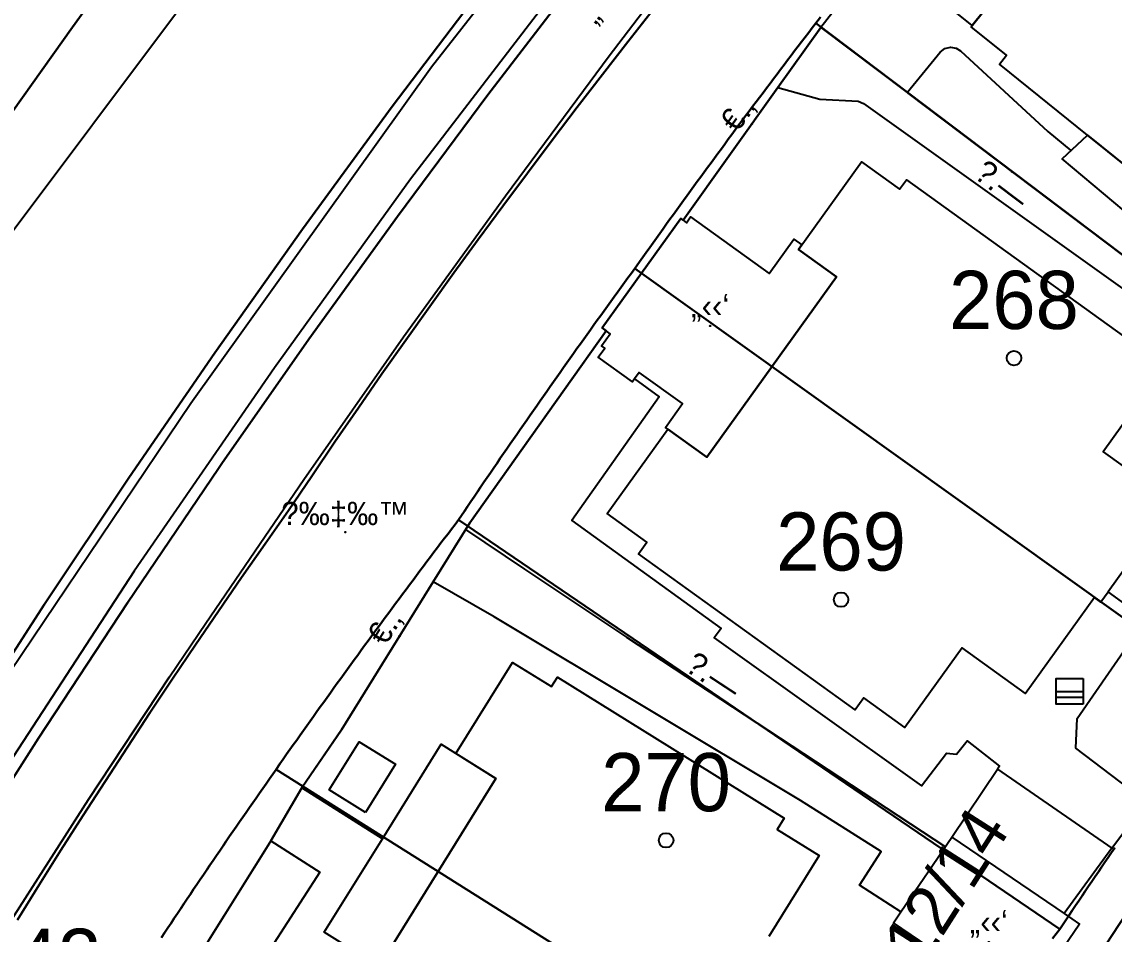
# Model space of a CAD drawing. Header units: metres. Extents: x 218299 to 220222, y 572714 to 574340.
# Drawn here: x 218784.43 to 218821.99, y 573599.28 to 573630.65 of the extents above; entities that cross this region are included whole.
import ezdxf
from ezdxf.enums import TextEntityAlignment as Align

# ---------------------------------------------------------------- set-up
doc = ezdxf.new("R2010")
doc.units = ezdxf.units.M
doc.header["$MEASUREMENT"] = 0
for name, color, linetype in [('1601', 44, 'LANDBORDER'), ('1602', 44, 'Continuous'), ('1603', 44, 'Continuous'), ('6151', 102, 'CABLEUNDEXIST03'), ('6261', 7, 'Continuous'), ('A_POINTS', 2, 'Continuous'), ('M2200', 253, 'Continuous'), ('M2207', 253, 'Continuous'), ('M2401', 7, 'Continuous'), ('M2404', 7, 'Continuous'), ('M2407', 253, 'Continuous'), ('M2408', 253, 'Continuous'), ('M2420', 253, 'Continuous'), ('M2601', 253, 'Continuous'), ('M2602', 253, 'Continuous'), ('M2604', 253, 'Continuous'), ('M2605', 253, 'Continuous'), ('M2802', 253, 'Continuous'), ('M2809', 253, 'Continuous'), ('M5203', 253, 'Continuous')]:
    doc.layers.add(name, color=color, linetype=linetype)
doc.styles.add('HEBTXT', font='HEBTXT')
doc.styles.add('MAVAT_HEBTXT', font='HEBTXT')
doc.linetypes.add('CABLEUNDEXIST03', pattern='A,3.5,[222,elecad.shx,S=0.01,R=0,X=0,Y=0],1.5', length=5)
doc.linetypes.add('LANDBORDER', pattern='A,6.25,[208,elecad.shx,S=0.02,R=0,X=-0.6,Y=0],12.5,[208,elecad.shx,S=0.02,R=180,X=0.6,Y=0],6.25', length=25)

# ---------------------------------------------------------------- blocks, each defined once
blk = doc.blocks.new('6261')
blk.add_lwpolyline([(-2, -1.2), (2, -1.2), (2, 1.2), (-2, 1.2)], close=True)
at = {"color": 0}
blk.add_solid([(2, 1.2), (-2, -1.2), (2, -1.2)], dxfattribs=at)
at = {"color": 0, "style": 'HEBTXT'}
blk.add_attdef('PIL_NAME', (2.689, 2.418), '', height=1.7, dxfattribs=at)
at = {"style": 'HEBTXT'}
blk.add_attdef('CAMUT_MONIM', (2.489, 0.218), '', height=1.7, dxfattribs=at)
at = {"color": 0, "style": 'HEBTXT', "flags": 1}
for tag, p in [('TYPE', (2.585, -1.773)), ('MAP_TYPE', (2.689, -3.782))]:
    blk.add_attdef(tag, p, '', height=1.7, dxfattribs=at)
blk = doc.blocks.new('1603')
at = {"layer": 'A_POINTS'}
blk.add_circle((0, 0), 0.25, dxfattribs=at)
at = {"color": 0, "style": 'HEBTXT'}
blk.add_attdef('PARCEL_NUM', text='', height=2, dxfattribs=at).set_placement((0, 1), align=Align.CENTER)
at = {"color": 0, "style": 'HEBTXT', "flags": 1}
blk.add_attdef('LOT_NUM', text='', height=2, dxfattribs=at).set_placement((0, -2.5), align=Align.CENTER)
blk = doc.blocks.new('M2408')
blk.add_circle((0, 0), 0.025)
at = {"style": 'MAVAT_HEBTXT'}
blk.add_attdef('NAME', text='', height=0.8, dxfattribs=at).set_placement((0, 1.592), align=Align.MIDDLE)
blk = doc.blocks.new('M2802')
blk.add_circle((0, 0), 0.025)
at = {"style": 'MAVAT_HEBTXT'}
blk.add_attdef('NAME', text='', height=0.8, dxfattribs=at).set_placement((0, 1.592), align=Align.MIDDLE)
blk = doc.blocks.new('M2602')
blk.add_circle((0, 0), 0.025)
at = {"style": 'MAVAT_HEBTXT'}
blk.add_attdef('NAME', text='', height=0.8, dxfattribs=at).set_placement((0, 1.592), align=Align.MIDDLE)
blk = doc.blocks.new('M2605')
blk.add_circle((0, 0), 0.025)
at = {"style": 'MAVAT_HEBTXT'}
blk.add_attdef('NAME', text='', height=0.8, dxfattribs=at).set_placement((0, 1.592), align=Align.MIDDLE)
blk = doc.blocks.new('M2207')
blk.add_circle((0, 0), 0.025)
at = {"style": 'MAVAT_HEBTXT'}
blk.add_attdef('NAME', text='', height=0.8, dxfattribs=at).set_placement((0, 1.592), align=Align.MIDDLE)
blk = doc.blocks.new('M5203')
for points in [[(1.54, -1.47), (-1.54, -1.47), (-1.54, 1.47), (1.54, 1.47)], [(1.54, 1.47), (1.54, -1.47)], [(-1.54, 0), (1.54, 0)], [(-1.54, -0.66), (1.54, -0.66)]]:
    blk.add_lwpolyline(points)
at = {"style": 'MAVAT_HEBTXT', "flags": 1}
for tag, p in [('MARK', (0, 3.2)), ('HEIGHT', (0, -3.3)), ('NAME', (0, -5.87))]:
    blk.add_attdef(tag, text='', height=0.8, dxfattribs=at).set_placement(p, align=Align.MIDDLE)
blk = doc.blocks.new('111')
at = {"layer": 'M2200'}
for points in [[(218834.079, 573631.78, 583.965), (218835.642, 573630.523, 583.365), (218833.031, 573627.273, 583.276), (218830.343, 573623.929, 583.185), (218830.059, 573624.157, 583.387), (218828.737, 573625.219, 584.325), (218826.714, 573622.701, 583.785), (218825.392, 573623.763, 586.185), (218825.158, 573623.471, 586.215), (218821.073, 573626.754, 586.215), (218818.042, 573629.19, 586.215), (218818.289, 573629.497, 586.216), (218817.071, 573630.475, 583.696), (218819.382, 573633.351, 583.696)], [(218823.48, 573618.469, 582.645), (218821.611, 573615.87, 582.825), (218822.907, 573614.938, 582.404)], [(218824.011, 573614.143, 582.045), (218821.786, 573611.05, 582.045), (218821.781, 573611.043, 582.045), (218821.532, 573610.697, 582.045), (218821.31, 573610.857, 582.075), (218818.937, 573607.558, 582.075), (218816.761, 573609.124, 584.115), (218814.792, 573606.387, 583.095), (218813.378, 573607.405, 585.375), (218813.082, 573606.994, 585.375), (218805.627, 573612.358, 585.345), (218805.916, 573612.76, 585.345), (218804.55, 573613.742, 582.765), (218806.639, 573616.644, 582.765), (218807.983, 573615.677, 585.225), (218807.983, 573615.677, 585.225), (218812.442, 573621.876, 585.165), (218812.442, 573621.876, 585.165), (218811.135, 573622.817, 582.345), (218811.135, 573622.817, 582.345), (218813.304, 573625.832, 582.345), (218814.612, 573624.891, 585.285), (218814.846, 573625.217, 585.285), (218822.312, 573619.846, 585.315)], [(218796.711, 573598.173, 584.219), (218800.73, 573604.638, 584.459), (218800.73, 573604.638, 584.459), (218799.353, 573605.494, 581.759), (218801.3, 573608.626, 581.819), (218802.644, 573607.791, 584.429), (218802.845, 573608.115, 584.429), (218810.639, 573603.27, 584.459), (218810.398, 573602.883, 584.459), (218811.84, 573601.986, 582.059), (218810.109, 573599.202, 582.779)]]:
    blk.add_polyline3d(points, dxfattribs=at)
at = {"layer": 'M2207'}
blk.add_polyline3d([(218819.382, 573633.351, 583.079), (218817.108, 573630.522, 583.739), (218814.001, 573633.019, 583.619)], dxfattribs=at)
for points in [[(218821.073, 573626.754, 583.434), (218823.838, 573624.532, 583.434), (218823.05, 573623.552, 583.059), (218820.204, 573625.934, 583.059)], [(218812.442, 573621.876, 582.029), (218807.983, 573615.677, 582.029), (218806.558, 573616.702, 582.029), (218807.147, 573617.521, 581.969), (218805.656, 573618.594, 581.969), (218805.5, 573618.378, 581.768), (218805.424, 573618.272, 581.669), (218804.245, 573619.12, 581.669), (218804.469, 573619.431, 581.984), (218804.362, 573619.508, 581.984), (218804.66, 573619.922, 582.119), (218804.518, 573620.024, 582.119), (218804.383, 573620.122, 582.119), (218804.383, 573620.122, 582.119), (218807.087, 573623.881, 582.149), (218807.087, 573623.881, 582.149), (218807.166, 573623.824, 582.149), (218807.282, 573623.741, 582.149), (218807.425, 573623.94, 581.939), (218810.129, 573621.994, 581.909), (218810.977, 573623.174, 581.909), (218811.25, 573622.977, 581.909), (218811.135, 573622.817, 581.909)], [(218800.73, 573604.638, 581.519), (218796.711, 573598.173, 581.519), (218794.825, 573599.346, 581.159), (218796.825, 573602.564, 581.159), (218798.843, 573605.81, 581.159), (218800.73, 573604.638, 581.519)], [(218796.243, 573603.466, 580.679), (218794.998, 573604.24, 580.679), (218796.029, 573605.899, 580.679), (218797.274, 573605.125, 580.679), (218796.243, 573603.466, 580.679)], [(218816.411, 573602.62, 581.219), (218816.411, 573602.62, 581.219), (218816.411, 573602.62, 581.219), (218820.273, 573599.987, 580.664), (218820.798, 573599.629, 580.589), (218818.79, 573596.683, 580.649), (218818.565, 573596.836, 580.667), (218817.313, 573597.689, 580.77), (218815.908, 573598.648, 580.885), (218814.403, 573599.674, 581.009), (218814.403, 573599.674, 581.009), (218814.656, 573600.045, 581.035)]]:
    blk.add_polyline3d(points, close=True, dxfattribs=at)
at = {"layer": 'M2401'}
for points in [[(218837.983, 573688.792, 580.812), (218834.349, 573685.391, 580.83), (218830.771, 573681.933, 580.851), (218827.248, 573678.418, 580.876), (218823.826, 573675.097, 580.837), (218823.356, 573674.607, 580.848), (218821.908, 573673.099, 580.879), (218818.248, 573669.234, 580.909), (218814.623, 573665.336, 580.875), (218811.034, 573661.406, 580.777), (218810.114, 573660.381, 580.771), (218809.568, 573659.76, 580.762), (218807.131, 573656.994, 580.72), (218804.198, 573653.565, 580.622), (218801.315, 573650.095, 580.477), (218798.151, 573646.199, 580.412), (218794.673, 573641.802, 580.316), (218791.256, 573637.357, 580.198), (218787.9, 573632.867, 580.057), (218786.162, 573630.467, 580.001), (218782.35, 573625.11, 579.852)], [(218857.333, 573691.676, 580.546), (218853.153, 573688.066, 580.598), (218849.025, 573684.396, 580.635), (218844.95, 573680.669, 580.658), (218840.928, 573676.883, 580.666), (218836.96, 573673.041, 580.659), (218833.423, 573669.578, 580.503), (218829.173, 573665.195, 580.485), (218824.908, 573660.684, 580.458), (218820.701, 573656.119, 580.422), (218816.553, 573651.5, 580.377), (218812.465, 573646.829, 580.323), (218812.126, 573646.433, 580.315), (218808.658, 573642.324, 580.214), (218805.249, 573638.167, 580.087), (218801.899, 573633.963, 579.933), (218800.308, 573631.902, 579.903), (218797.164, 573627.735, 579.823), (218794.081, 573623.523, 579.717), (218791.06, 573619.268, 579.585), (218788.1, 573614.97, 579.427), (218785.204, 573610.63, 579.243), (218782.372, 573606.25, 579.033)]]:
    blk.add_polyline3d(points, dxfattribs=at)
at = {"layer": 'M2404'}
for points in [[(218782.35, 573625.11, 579.852), (218786.162, 573630.467, 580.001), (218787.9, 573632.867, 580.057), (218791.256, 573637.357, 580.198), (218794.673, 573641.802, 580.316), (218798.151, 573646.199, 580.412), (218801.315, 573650.095, 580.477), (218804.198, 573653.565, 580.622), (218807.131, 573656.994, 580.72), (218809.568, 573659.76, 580.762), (218810.114, 573660.381, 580.771), (218811.034, 573661.406, 580.777), (218814.623, 573665.336, 580.875), (218818.248, 573669.234, 580.909), (218821.908, 573673.099, 580.879), (218823.356, 573674.607, 580.848), (218823.826, 573675.097, 580.837), (218827.248, 573678.418, 580.876), (218830.771, 573681.933, 580.851), (218834.349, 573685.391, 580.83), (218837.983, 573688.792, 580.812)], [(218857.333, 573691.676, 580.546), (218853.153, 573688.066, 580.598), (218849.025, 573684.396, 580.635), (218844.95, 573680.669, 580.658), (218840.928, 573676.883, 580.666), (218836.96, 573673.041, 580.659), (218833.423, 573669.578, 580.503), (218829.173, 573665.195, 580.485), (218824.908, 573660.684, 580.458), (218820.701, 573656.119, 580.422), (218816.553, 573651.5, 580.377), (218812.465, 573646.829, 580.323), (218812.126, 573646.433, 580.315), (218808.658, 573642.324, 580.214), (218805.249, 573638.167, 580.087), (218801.899, 573633.963, 579.933), (218800.308, 573631.902, 579.903), (218797.164, 573627.735, 579.823), (218794.081, 573623.523, 579.717), (218791.06, 573619.268, 579.585), (218788.1, 573614.97, 579.427), (218785.204, 573610.63, 579.243), (218782.372, 573606.25, 579.033)]]:
    blk.add_polyline3d(points, dxfattribs=at)
at = {"layer": 'M2407'}
for points in [[(218814.87, 573628.214, 580.464), (218816.005, 573629.608, 580.524), (218816.165, 573629.727, 580.524), (218816.358, 573629.774, 580.524), (218816.554, 573629.742, 580.524), (218816.707, 573629.649, 580.524), (218819.712, 573626.881, 580.464), (218820.506, 573626.22, 580.457)], [(218810.426, 573628.388, 579.75), (218810.426, 573628.388, 579.75), (218811.87, 573627.984, 579.75), (218813.183, 573627.916, 579.75), (218813.368, 573627.845, 579.75), (218824.447, 573619.93, 579.75), (218824.447, 573619.93, 579.75)], [(218805.5, 573618.378, 579.645), (218806.348, 573617.758, 579.645), (218803.339, 573613.507, 579.645), (218808.48, 573609.788, 579.63), (218808.236, 573609.466, 579.63), (218815.369, 573604.378, 579.54), (218816.23, 573605.509, 579.54), (218816.57, 573605.468, 579.54), (218816.934, 573605.925, 579.54), (218818.046, 573605.063, 579.495), (218817.976, 573604.958, 579.495)], [(218814.656, 573600.045, 578.595), (218813.229, 573600.962, 578.625), (218813.973, 573602.128, 578.625), (218811.203, 573603.876, 578.655), (218800.671, 573610.186, 578.595), (218798.572, 573611.394, 578.595), (218798.572, 573611.394, 578.595)], [(218823.101, 573603.827, 579.51), (218820.674, 573605.671, 579.51), (218820.723, 573606.701, 579.51), (218823.082, 573610.113, 579.51), (218821.786, 573611.05, 579.51)], [(218792.991, 573602.496, 578.805), (218792.991, 573602.496, 578.805), (218794.674, 573601.416, 578.805), (218790.74, 573595.319, 578.805), (218800.048, 573589.475, 578.775), (218804.899, 573586.537, 578.745), (218806.301, 573588.809, 578.715), (218807.233, 573588.297, 578.685), (218807.042, 573587.969, 578.685)]]:
    blk.add_polyline3d(points, dxfattribs=at)
at = {"layer": 'M2408'}
for points in [[(218781.997, 573601.323, 579.032), (218784.998, 573606.017, 579.228), (218788.061, 573610.673, 579.392), (218791.185, 573615.289, 579.522), (218791.308, 573615.467, 579.524), (218794.293, 573619.736, 579.577), (218797.34, 573623.96, 579.653), (218800.449, 573628.138, 579.751), (218803.619, 573632.269, 579.871), (218806.849, 573636.352, 580.012), (218810.139, 573640.387, 580.176), (218813.488, 573644.373, 580.362), (218816.854, 573648.227, 580.437), (218821.204, 573653.101, 580.521), (218825.612, 573657.923, 580.591), (218830.079, 573662.691, 580.648), (218834.602, 573667.405, 580.692), (218839.183, 573672.064, 580.722), (218843.66, 573676.231, 580.679), (218848.18, 573680.352, 580.687), (218851.395, 573683.233, 580.722), (218856.395, 573687.67, 580.676)], [(218783.991, 573599.652, 579.011), (218786.714, 573603.912, 579.198), (218789.504, 573608.129, 579.377), (218790.753, 573609.971, 579.453), (218794.122, 573614.916, 579.619), (218797.556, 573619.815, 579.779), (218801.056, 573624.669, 579.934), (218804.62, 573629.475, 580.082), (218808.247, 573634.233, 580.226), (218808.442, 573634.485, 580.233), (218812.773, 573639.614, 580.364), (218817.162, 573644.695, 580.47), (218821.608, 573649.725, 580.553), (218826.112, 573654.705, 580.611), (218830.672, 573659.634, 580.646), (218832.549, 573661.63, 580.653), (218834.588, 573663.762, 580.591), (218836.651, 573665.871, 580.602), (218838.106, 573667.328, 580.661)], [(218821.914, 573602.243, 577.959), (218820.273, 573599.987, 577.899)]]:
    blk.add_polyline3d(points, dxfattribs=at)
at = {"layer": 'M2420'}
blk.add_lwpolyline([(218684.753, 573182.319), (218688.035, 573206.444), (218689.213, 573213.503), (218689.753, 573216.48), (218690.892, 573227.252), (218692.577, 573251.262), (218693.978, 573270.328), (218713.253, 573430.807), (218718.13, 573461.357), (218725.643, 573503.49), (218741.026, 573544.878), (218751.214, 573566.704), (218755.346, 573578.06), (218773.675, 573609.543), (218800.899, 573645.865), (218816.972, 573662.397), (218828.345, 573676.924), (218855.83, 573700.905), (218883.209, 573721.042), (218928.648, 573749.083)], dxfattribs=at)
at = {"layer": 'M2420', "linetype": 'Continuous', "lineweight": -3}
blk.add_lwpolyline([(218684.753, 573182.319), (218688.035, 573206.444), (218689.213, 573213.503), (218689.753, 573216.48), (218690.892, 573227.252), (218692.577, 573251.262), (218693.978, 573270.328), (218713.253, 573430.807), (218718.13, 573461.357), (218725.643, 573503.49), (218741.026, 573544.878), (218751.214, 573566.704), (218755.346, 573578.06), (218773.675, 573609.543), (218800.899, 573645.865), (218816.972, 573662.397), (218828.345, 573676.924), (218855.83, 573700.905), (218883.209, 573721.042), (218928.648, 573749.083)], dxfattribs=at)
at = {"layer": 'M2601'}
blk.add_polyline3d([(218796.825, 573602.564, 580.575), (218794.058, 573604.311, 580.575), (218794.058, 573604.311, 580.575)], dxfattribs=at)
at = {"layer": 'M2602'}
for points in [[(218807.166, 573623.824, 581.55), (218807.166, 573623.824, 581.55), (218810.426, 573628.388, 581.715), (218811.901, 573630.453, 581.79), (218811.901, 573630.453, 581.79), (218811.901, 573630.453, 581.79), (218811.901, 573630.453, 581.79)], [(218790.854, 573599.073, 581.079), (218790.854, 573599.073, 581.079), (218792.95, 573602.426, 581.19), (218792.991, 573602.496, 581.223), (218794.058, 573604.311, 582.08), (218794.071, 573604.333, 582.09), (218795.42, 573606.306, 581.19), (218795.42, 573606.306, 581.19), (218798.572, 573611.394, 581.233), (218799.827, 573613.419, 581.25), (218799.827, 573613.419, 581.25), (218801.649, 573615.985, 581.297), (218801.649, 573615.985, 581.297), (218804.518, 573620.024, 581.37), (218804.518, 573620.024, 581.37)]]:
    blk.add_polyline3d(points, dxfattribs=at)
at = {"layer": 'M2604'}
blk.add_polyline3d([(218782.076, 573605.438, 579.842), (218790.236, 573617.535, 580.382), (218798.508, 573629.104, 580.742), (218806.943, 573639.854, 580.562), (218807.273, 573640.02, 580.562), (218807.545, 573640.024, 580.562), (218807.848, 573639.878, 580.562), (218808.316, 573639.593, 580.562), (218808.43, 573639.492, 580.562), (218808.511, 573639.368, 580.562), (218808.509, 573639.195, 580.562), (218808.453, 573638.951, 580.562), (218802.865, 573631.859, 580.742), (218797.789, 573625.242, 580.742), (218793.113, 573618.757, 580.562), (218788.293, 573611.76, 580.202), (218782.466, 573602.846, 579.842)], dxfattribs=at)
at = {"layer": 'M2605'}
for points in [[(218813.971, 573633.096, 580.5), (218813.971, 573633.096, 580.5), (218811.901, 573630.453, 580.5), (218814.87, 573628.214, 580.464), (218814.897, 573628.194, 580.463), (218824.149, 573621.218, 580.35), (218827.707, 573618.483, 580.35)], [(218799.686, 573613.193, 579.57), (218801.715, 573611.835, 579.57), (218805.214, 573609.493, 579.57), (218816.185, 573602.289, 579.48)], [(218816.411, 573602.62, 579.51), (218817.976, 573604.958, 579.51), (218821.914, 573602.243, 579.51), (218822.866, 573603.513, 579.51), (218823.101, 573603.827, 579.51), (218825.772, 573607.392, 579.51)]]:
    blk.add_polyline3d(points, dxfattribs=at)
at = {"layer": 'M2802'}
for points in [[(218782.372, 573606.25, 579.033), (218785.204, 573610.63, 579.243), (218788.1, 573614.97, 579.427), (218791.06, 573619.268, 579.585), (218794.081, 573623.523, 579.717), (218797.164, 573627.735, 579.823), (218800.308, 573631.902, 579.903), (218801.899, 573633.963, 579.933), (218805.249, 573638.167, 580.087), (218808.658, 573642.324, 580.214), (218812.126, 573646.433, 580.315), (218812.465, 573646.829, 580.323), (218816.553, 573651.5, 580.377), (218820.701, 573656.119, 580.422), (218824.908, 573660.684, 580.458), (218829.173, 573665.195, 580.485), (218833.423, 573669.578, 580.503), (218836.96, 573673.041, 580.659), (218840.928, 573676.883, 580.666), (218844.95, 573680.669, 580.658), (218849.025, 573684.396, 580.635), (218853.153, 573688.066, 580.598), (218857.333, 573691.676, 580.546)], [(218856.395, 573687.67, 580.676), (218851.395, 573683.233, 580.722), (218848.18, 573680.352, 580.687), (218843.66, 573676.231, 580.679), (218839.183, 573672.064, 580.722), (218834.602, 573667.405, 580.692), (218830.079, 573662.691, 580.648), (218825.612, 573657.923, 580.591), (218821.204, 573653.101, 580.521), (218816.854, 573648.227, 580.437), (218813.488, 573644.373, 580.362), (218810.139, 573640.387, 580.176), (218806.849, 573636.352, 580.012), (218803.619, 573632.269, 579.871), (218800.449, 573628.138, 579.751), (218797.34, 573623.96, 579.653), (218794.293, 573619.736, 579.577), (218791.308, 573615.467, 579.524), (218791.185, 573615.289, 579.522), (218788.061, 573610.673, 579.392), (218784.998, 573606.017, 579.228), (218781.997, 573601.323, 579.032)], [(218813.971, 573633.096, 580.245), (218811.901, 573630.453, 579.885), (218810.426, 573628.388, 579.885), (218807.166, 573623.824, 579.975), (218807.087, 573623.881, 579.975), (218804.383, 573620.122, 579.795), (218804.518, 573620.024, 579.795), (218801.649, 573615.985, 579.525), (218799.827, 573613.419, 579.3), (218798.572, 573611.394, 579.3), (218795.42, 573606.306, 578.94), (218794.058, 573604.311, 578.94), (218792.991, 573602.496, 578.94), (218790.854, 573599.073, 578.76), (218788.418, 573595.176, 578.725), (218785.252, 573589.55, 578.635), (218784.351, 573587.898, 578.455)], [(218783.991, 573599.652, 579.011), (218786.714, 573603.912, 579.198), (218789.504, 573608.129, 579.377), (218790.753, 573609.971, 579.453), (218794.122, 573614.916, 579.619), (218797.556, 573619.815, 579.779), (218801.056, 573624.669, 579.934), (218804.62, 573629.475, 580.082), (218808.247, 573634.233, 580.226)]]:
    blk.add_polyline3d(points, dxfattribs=at)
at = {"layer": 'M2809'}
blk.add_polyline3d([(218787.9, 573632.867, 580.057), (218786.162, 573630.467, 580.001), (218782.35, 573625.11, 579.852)], dxfattribs=at)
at = {"layer": 'M2207'}
ref = blk.add_blockref('M2207', (218808.1, 573620.192), dxfattribs=dict(at, xscale=0.5, yscale=0.5, zscale=0.5))
ref.add_attrib('NAME', '„‹‹‘', dxfattribs={"layer": '0', "height": 0.8, "style": 'MAVAT_HEBTXT'}).set_placement((218808.1, 573620.817), align=Align.MIDDLE)
ref = blk.add_blockref('M2207', (218817.681, 573599.011), dxfattribs=dict(at, xscale=0.5, yscale=0.5, zscale=0.5))
ref.add_attrib('NAME', '„‹‹‘', dxfattribs={"layer": '0', "height": 0.8, "style": 'MAVAT_HEBTXT'}).set_placement((218817.681, 573599.636), align=Align.MIDDLE)
at = {"layer": 'M2408'}
ref = blk.add_blockref('M2408', (218803.619, 573632.269), dxfattribs=dict(at, xscale=0.5, yscale=0.5, zscale=0.5))
ref.add_attrib('NAME', '„‹˜ƒ\x8e', dxfattribs={"layer": '0', "height": 0.8, "rotation": 51.6541, "style": 'MAVAT_HEBTXT'}).set_placement((218804.625, 573631.591), align=Align.MIDDLE)
at = {"layer": 'M2602'}
ref = blk.add_blockref('M2602', (218809.534, 573627.139), dxfattribs=dict(at, xscale=0.5, yscale=0.5, zscale=0.5))
ref.add_attrib('NAME', '€.‚', dxfattribs={"layer": '0', "height": 0.8, "rotation": 54.4678, "style": 'MAVAT_HEBTXT'}).set_placement((218809.086, 573627.458), align=Align.MIDDLE)
ref = blk.add_blockref('M2602', (218797.414, 573609.525), dxfattribs=dict(at, xscale=0.5, yscale=0.5, zscale=0.5))
ref.add_attrib('NAME', '€.‚', dxfattribs={"layer": '0', "height": 0.8, "rotation": 58.22, "style": 'MAVAT_HEBTXT'}).set_placement((218796.946, 573609.814), align=Align.MIDDLE)
at = {"layer": 'M2605'}
ref = blk.add_blockref('M2605', (218818.476, 573625.495), dxfattribs=dict(at, xscale=0.5, yscale=0.5, zscale=0.5))
ref.add_attrib('NAME', '\x9a.—', dxfattribs={"layer": '0', "height": 0.8, "rotation": 322.9816, "style": 'MAVAT_HEBTXT'}).set_placement((218818.145, 573625.056), align=Align.MIDDLE)
ref = blk.add_blockref('M2605', (218807.919, 573607.716), dxfattribs=dict(at, xscale=0.5, yscale=0.5, zscale=0.5))
ref.add_attrib('NAME', '\x9a.—', dxfattribs={"layer": '0', "height": 0.8, "rotation": 326.7122, "style": 'MAVAT_HEBTXT'}).set_placement((218808.221, 573608.176), align=Align.MIDDLE)
at = {"layer": 'M2802'}
ref = blk.add_blockref('M2802', (218795.551, 573613.101, 579.482), dxfattribs=dict(at, xscale=0.5, yscale=0.5, zscale=0.5))
ref.add_attrib('NAME', '\x8d‰‡‰™', dxfattribs={"layer": '0', "height": 0.8, "style": 'MAVAT_HEBTXT'}).set_placement((218795.551, 573613.726, 579.482), align=Align.MIDDLE)
at = {"layer": 'M5203', "xscale": 0.3, "yscale": 0.3, "zscale": 0.3}
blk.add_blockref('M5203', (218820.463, 573607.628, 579.504), dxfattribs=at)

msp = doc.modelspace()

# ---------------------------------------------------------------- linework, layer by layer
at = {"layer": '1601'}
for points in [[(218784.28, 573599.78), (218785.0222, 573600.9749), (218785.7708, 573602.1658), (218786.5256, 573603.3527), (218787.2868, 573604.5356), (218788.0543, 573605.7145), (218788.8279, 573606.8892), (218789.6078, 573608.0599), (218790.3939, 573609.2263), (218791.1862, 573610.3886), (218791.9847, 573611.5467), (218792.7893, 573612.7005), (218793.6, 573613.85), (218794.3929, 573615.0295), (218795.1922, 573616.2047), (218795.9978, 573617.3756), (218796.8096, 573618.5422), (218797.6277, 573619.7043), (218798.452, 573620.8621), (218799.2825, 573622.0155), (218800.1191, 573623.1643), (218800.9619, 573624.3087), (218801.8109, 573625.4486), (218802.6659, 573626.5838), (218803.527, 573627.7145), (218804.3942, 573628.8405), (218805.2674, 573629.9619), (218806.1466, 573631.0785)], [(218806.1466, 573631.0785), (218805.2674, 573629.9619), (218804.3942, 573628.8405), (218803.527, 573627.7145), (218802.6659, 573626.5838), (218801.8109, 573625.4486), (218800.9619, 573624.3087), (218800.1191, 573623.1643), (218799.2825, 573622.0155), (218798.452, 573620.8621), (218797.6277, 573619.7043), (218796.8096, 573618.5422), (218795.9978, 573617.3756), (218795.1922, 573616.2047), (218794.3929, 573615.0295), (218793.6, 573613.85), (218792.7893, 573612.7005), (218791.9847, 573611.5467), (218791.1862, 573610.3886), (218790.3939, 573609.2263), (218789.6078, 573608.0599), (218788.8279, 573606.8892), (218788.0543, 573605.7145), (218787.2868, 573604.5356), (218786.5256, 573603.3527), (218785.7708, 573602.1658), (218785.0222, 573600.9749), (218784.28, 573599.78)]]:
    msp.add_lwpolyline(points, dxfattribs=at)
at = {"layer": '1602'}
for points in [[(218806.1466, 573631.0785), (218805.2674, 573629.9619), (218804.3942, 573628.8405), (218803.527, 573627.7145), (218802.6659, 573626.5838), (218801.8109, 573625.4486), (218800.9619, 573624.3087), (218800.1191, 573623.1643), (218799.2825, 573622.0155), (218798.452, 573620.8621), (218797.6277, 573619.7043), (218796.8096, 573618.5422), (218795.9978, 573617.3756), (218795.1922, 573616.2047), (218794.3929, 573615.0295), (218793.6, 573613.85), (218792.7893, 573612.7005), (218791.9847, 573611.5467), (218791.1862, 573610.3886), (218790.3939, 573609.2263), (218789.6078, 573608.0599), (218788.8279, 573606.8892), (218788.0543, 573605.7145), (218787.2868, 573604.5356), (218786.5256, 573603.3527), (218785.7708, 573602.1658), (218785.0222, 573600.9749), (218784.28, 573599.78)], [(218784.28, 573599.78), (218785.0222, 573600.9749), (218785.7708, 573602.1658), (218786.5256, 573603.3527), (218787.2868, 573604.5356), (218788.0543, 573605.7145), (218788.8279, 573606.8892), (218789.6078, 573608.0599), (218790.3939, 573609.2263), (218791.1862, 573610.3886), (218791.9847, 573611.5467), (218792.7893, 573612.7005), (218793.6, 573613.85), (218794.3929, 573615.0295), (218795.1922, 573616.2047), (218795.9978, 573617.3756), (218796.8096, 573618.5422), (218797.6277, 573619.7043), (218798.452, 573620.8621), (218799.2825, 573622.0155), (218800.1191, 573623.1643), (218800.9619, 573624.3087), (218801.8109, 573625.4486), (218802.6659, 573626.5838), (218803.527, 573627.7145), (218804.3942, 573628.8405), (218805.2674, 573629.9619), (218806.1466, 573631.0785)], [(218811.8935, 573630.8137), (218811.73, 573630.6), (218811.6081, 573630.4415), (218811.4863, 573630.2828), (218811.3646, 573630.1241), (218811.243, 573629.9653), (218811.1216, 573629.8064), (218811.0003, 573629.6473), (218810.8791, 573629.4882), (218810.7581, 573629.3291), (218810.6371, 573629.1698), (218810.5163, 573629.0104), (218810.3956, 573628.8509), (218810.275, 573628.6913), (218810.1546, 573628.5317), (218810.0342, 573628.3719), (218809.914, 573628.2121), (218809.7939, 573628.0521), (218809.674, 573627.8921), (218809.5541, 573627.732), (218809.4344, 573627.5718), (218809.3148, 573627.4115), (218809.1954, 573627.2511), (218809.076, 573627.0906), (218808.9568, 573626.93), (218808.8377, 573626.7693), (218808.7187, 573626.6086), (218808.5999, 573626.4477), (218808.4812, 573626.2868), (218808.3626, 573626.1257), (218808.2441, 573625.9646), (218808.1257, 573625.8034), (218808.0075, 573625.6421), (218807.8894, 573625.4807), (218807.7714, 573625.3192), (218807.6536, 573625.1576), (218807.5358, 573624.9959), (218807.4182, 573624.8341), (218807.3007, 573624.6723), (218807.1834, 573624.5103), (218807.0661, 573624.3483), (218806.949, 573624.1862), (218806.832, 573624.024), (218806.7152, 573623.8616), (218806.5984, 573623.6992), (218806.4818, 573623.5368), (218806.3653, 573623.3742), (218806.249, 573623.2115), (218806.1328, 573623.0488), (218806.0166, 573622.8859), (218805.9007, 573622.723), (218805.7848, 573622.56), (218805.6691, 573622.3969), (218805.507, 573622.168), (218805.3889, 573622.0066), (218805.2709, 573621.8451), (218805.153, 573621.6835), (218805.0353, 573621.5218), (218804.9177, 573621.3601), (218804.8002, 573621.1982), (218804.6829, 573621.0363), (218804.5656, 573620.8742), (218804.4485, 573620.7121), (218804.3315, 573620.5499), (218804.2147, 573620.3876), (218804.0979, 573620.2252), (218803.9813, 573620.0627), (218803.8648, 573619.9001), (218803.7485, 573619.7375), (218803.6322, 573619.5747), (218803.5161, 573619.4119), (218803.4001, 573619.249), (218803.2843, 573619.0859), (218803.1685, 573618.9228), (218803.0529, 573618.7596), (218802.9374, 573618.5963), (218802.8221, 573618.433), (218802.7068, 573618.2695), (218802.5917, 573618.1059), (218802.4767, 573617.9423), (218802.3619, 573617.7786), (218802.2472, 573617.6147), (218802.1325, 573617.4508), (218802.0181, 573617.2868), (218801.9037, 573617.1228), (218801.7895, 573616.9586), (218801.6754, 573616.7943), (218801.5614, 573616.63), (218801.4476, 573616.4655), (218801.3339, 573616.301), (218801.2203, 573616.1364), (218801.1068, 573615.9717), (218800.9935, 573615.8069), (218800.8802, 573615.642), (218800.7672, 573615.4771), (218800.6542, 573615.312), (218800.5414, 573615.1469), (218800.4287, 573614.9817), (218800.3161, 573614.8164), (218800.2036, 573614.651), (218800.0913, 573614.4855), (218799.9791, 573614.3199), (218799.867, 573614.1543), (218799.7551, 573613.9886), (218799.6433, 573613.8227), (218799.445, 573613.528), (218799.3237, 573613.369), (218799.2025, 573613.2099), (218799.0815, 573613.0507), (218798.9605, 573612.8914), (218798.8397, 573612.732), (218798.719, 573612.5725), (218798.5985, 573612.4129), (218798.478, 573612.2533), (218798.3577, 573612.0935), (218798.2375, 573611.9336), (218798.1175, 573611.7737), (218797.9975, 573611.6137), (218797.8777, 573611.4535), (218797.758, 573611.2933), (218797.6384, 573611.133), (218797.5189, 573610.9726), (218797.3996, 573610.8121), (218797.2804, 573610.6515), (218797.1613, 573610.4908), (218797.0424, 573610.33), (218796.9235, 573610.1692), (218796.8048, 573610.0082), (218796.6862, 573609.8472), (218796.5678, 573609.686), (218796.4494, 573609.5248), (218796.3312, 573609.3635), (218796.2131, 573609.2021), (218796.0951, 573609.0406), (218795.9773, 573608.879), (218795.8596, 573608.7173), (218795.742, 573608.5555), (218795.6245, 573608.3936), (218795.5071, 573608.2317), (218795.3899, 573608.0696), (218795.2728, 573607.9075), (218795.1559, 573607.7453), (218795.039, 573607.583), (218794.9223, 573607.4206), (218794.8057, 573607.2581), (218794.6892, 573607.0955), (218794.5729, 573606.9328), (218794.4566, 573606.77), (218794.3405, 573606.6072), (218794.2246, 573606.4442), (218794.1087, 573606.2812), (218793.993, 573606.1181), (218793.8774, 573605.9549), (218793.7619, 573605.7916), (218793.6466, 573605.6282), (218793.5314, 573605.4647), (218793.4163, 573605.3012), (218793.3013, 573605.1375), (218793.167, 573604.946), (218793.0522, 573604.7823), (218792.9374, 573604.6184), (218792.8229, 573604.4545), (218792.7084, 573604.2905), (218792.5941, 573604.1264), (218792.4799, 573603.9622), (218792.3658, 573603.7979), (218792.2518, 573603.6336), (218792.138, 573603.4691), (218792.0243, 573603.3046), (218791.9107, 573603.14), (218791.7973, 573602.9753), (218791.6839, 573602.8105), (218791.5707, 573602.6456), (218791.4577, 573602.4806), (218791.3447, 573602.3156), (218791.2319, 573602.1504), (218791.1192, 573601.9852), (218791.0067, 573601.8199), (218790.8942, 573601.6545), (218790.7819, 573601.489), (218790.6697, 573601.3234), (218790.5577, 573601.1577), (218790.4458, 573600.992), (218790.334, 573600.8262), (218790.2223, 573600.6602), (218790.1108, 573600.4942), (218789.9993, 573600.3281), (218789.8881, 573600.162), (218789.7769, 573599.9957), (218789.6659, 573599.8293), (218789.555, 573599.6629), (218789.4442, 573599.4964), (218789.3335, 573599.3298), (218789.223, 573599.1631)], [(218831.657, 573615.552), (218811.73, 573630.6), (218811.8935, 573630.8137)], [(218825.826, 573607.636), (218805.507, 573622.168), (218805.6691, 573622.3969), (218805.7848, 573622.56), (218805.9007, 573622.723), (218806.0166, 573622.8859), (218806.1328, 573623.0488), (218806.249, 573623.2115), (218806.3653, 573623.3742), (218806.4818, 573623.5368), (218806.5984, 573623.6992), (218806.7152, 573623.8616), (218806.832, 573624.024), (218806.949, 573624.1862), (218807.0661, 573624.3483), (218807.1834, 573624.5103), (218807.3007, 573624.6723), (218807.4182, 573624.8341), (218807.5358, 573624.9959), (218807.6536, 573625.1576), (218807.7714, 573625.3192), (218807.8894, 573625.4807), (218808.0075, 573625.6421), (218808.1257, 573625.8034), (218808.2441, 573625.9646), (218808.3626, 573626.1257), (218808.4812, 573626.2868), (218808.5999, 573626.4477), (218808.7187, 573626.6086), (218808.8377, 573626.7693), (218808.9568, 573626.93), (218809.076, 573627.0906), (218809.1954, 573627.2511), (218809.3148, 573627.4115), (218809.4344, 573627.5718), (218809.5541, 573627.732), (218809.674, 573627.8921), (218809.7939, 573628.0521), (218809.914, 573628.2121), (218810.0342, 573628.3719), (218810.1546, 573628.5317), (218810.275, 573628.6913), (218810.3956, 573628.8509), (218810.5163, 573629.0104), (218810.6371, 573629.1698), (218810.7581, 573629.3291), (218810.8791, 573629.4882), (218811.0003, 573629.6473), (218811.1216, 573629.8064), (218811.243, 573629.9653), (218811.3646, 573630.1241), (218811.4863, 573630.2828), (218811.6081, 573630.4415), (218811.73, 573630.6), (218831.657, 573615.552)], [(218822.0109, 573602.2506), (218821.8977, 573602.0857), (218821.7846, 573601.9208), (218821.6717, 573601.7557), (218821.5588, 573601.5906), (218821.4462, 573601.4254), (218821.3336, 573601.26), (218821.2212, 573601.0946), (218821.109, 573600.9291), (218820.9969, 573600.7635), (218820.8849, 573600.5977), (218820.7731, 573600.4319), (218820.6614, 573600.266), (218820.5498, 573600.1), (218820.4384, 573599.9339), (218820.3271, 573599.7677), (218820.117, 573599.453), (218799.445, 573613.528), (218799.6433, 573613.8227), (218799.7551, 573613.9886), (218799.867, 573614.1543), (218799.9791, 573614.3199), (218800.0913, 573614.4855), (218800.2036, 573614.651), (218800.3161, 573614.8164), (218800.4287, 573614.9817), (218800.5414, 573615.1469), (218800.6542, 573615.312), (218800.7672, 573615.4771), (218800.8802, 573615.642), (218800.9935, 573615.8069), (218801.1068, 573615.9717), (218801.2203, 573616.1364), (218801.3339, 573616.301), (218801.4476, 573616.4655), (218801.5614, 573616.63), (218801.6754, 573616.7943), (218801.7895, 573616.9586), (218801.9037, 573617.1228), (218802.0181, 573617.2868), (218802.1325, 573617.4508), (218802.2472, 573617.6147), (218802.3619, 573617.7786), (218802.4767, 573617.9423), (218802.5917, 573618.1059), (218802.7068, 573618.2695), (218802.8221, 573618.433), (218802.9374, 573618.5963), (218803.0529, 573618.7596), (218803.1685, 573618.9228), (218803.2843, 573619.0859), (218803.4001, 573619.249), (218803.5161, 573619.4119), (218803.6322, 573619.5747), (218803.7485, 573619.7375), (218803.8648, 573619.9001), (218803.9813, 573620.0627), (218804.0979, 573620.2252), (218804.2147, 573620.3876), (218804.3315, 573620.5499), (218804.4485, 573620.7121), (218804.5656, 573620.8742), (218804.6829, 573621.0363), (218804.8002, 573621.1982), (218804.9177, 573621.3601), (218805.0353, 573621.5218), (218805.153, 573621.6835), (218805.2709, 573621.8451), (218805.3889, 573622.0066), (218805.507, 573622.168), (218825.826, 573607.636)], [(218814.319, 573591.623), (218793.167, 573604.946), (218793.3013, 573605.1375), (218793.4163, 573605.3012), (218793.5314, 573605.4647), (218793.6466, 573605.6282), (218793.7619, 573605.7916), (218793.8774, 573605.9549), (218793.993, 573606.1181), (218794.1087, 573606.2812), (218794.2246, 573606.4442), (218794.3405, 573606.6072), (218794.4566, 573606.77), (218794.5729, 573606.9328), (218794.6892, 573607.0955), (218794.8057, 573607.2581), (218794.9223, 573607.4206), (218795.039, 573607.583), (218795.1559, 573607.7453), (218795.2728, 573607.9075), (218795.3899, 573608.0696), (218795.5071, 573608.2317), (218795.6245, 573608.3936), (218795.742, 573608.5555), (218795.8596, 573608.7173), (218795.9773, 573608.879), (218796.0951, 573609.0406), (218796.2131, 573609.2021), (218796.3312, 573609.3635), (218796.4494, 573609.5248), (218796.5678, 573609.686), (218796.6862, 573609.8472), (218796.8048, 573610.0082), (218796.9235, 573610.1692), (218797.0424, 573610.33), (218797.1613, 573610.4908), (218797.2804, 573610.6515), (218797.3996, 573610.8121), (218797.5189, 573610.9726), (218797.6384, 573611.133), (218797.758, 573611.2933), (218797.8777, 573611.4535), (218797.9975, 573611.6137), (218798.1175, 573611.7737), (218798.2375, 573611.9336), (218798.3577, 573612.0935), (218798.478, 573612.2533), (218798.5985, 573612.4129), (218798.719, 573612.5725), (218798.8397, 573612.732), (218798.9605, 573612.8914), (218799.0815, 573613.0507), (218799.2025, 573613.2099), (218799.3237, 573613.369), (218799.445, 573613.528), (218820.117, 573599.453), (218819.9947, 573599.2947), (218819.8726, 573599.1363)], [(218789.223, 573599.1631), (218789.3335, 573599.3298), (218789.4442, 573599.4964), (218789.555, 573599.6629), (218789.6659, 573599.8293), (218789.7769, 573599.9957), (218789.8881, 573600.162), (218789.9993, 573600.3281), (218790.1108, 573600.4942), (218790.2223, 573600.6602), (218790.334, 573600.8262), (218790.4458, 573600.992), (218790.5577, 573601.1577), (218790.6697, 573601.3234), (218790.7819, 573601.489), (218790.8942, 573601.6545), (218791.0067, 573601.8199), (218791.1192, 573601.9852), (218791.2319, 573602.1504), (218791.3447, 573602.3156), (218791.4577, 573602.4806), (218791.5707, 573602.6456), (218791.6839, 573602.8105), (218791.7973, 573602.9753), (218791.9107, 573603.14), (218792.0243, 573603.3046), (218792.138, 573603.4691), (218792.2518, 573603.6336), (218792.3658, 573603.7979), (218792.4799, 573603.9622), (218792.5941, 573604.1264), (218792.7084, 573604.2905), (218792.8229, 573604.4545), (218792.9374, 573604.6184), (218793.0522, 573604.7823), (218793.167, 573604.946), (218814.319, 573591.623)], [(218819.8726, 573599.1363), (218819.9947, 573599.2947), (218820.117, 573599.453), (218820.3271, 573599.7677), (218820.4384, 573599.9339), (218820.5498, 573600.1), (218820.6614, 573600.266), (218820.7731, 573600.4319), (218820.8849, 573600.5977), (218820.9969, 573600.7635), (218821.109, 573600.9291), (218821.2212, 573601.0946), (218821.3336, 573601.26), (218821.4462, 573601.4254), (218821.5588, 573601.5906), (218821.6717, 573601.7557), (218821.7846, 573601.9208), (218821.8977, 573602.0857), (218822.0109, 573602.2506)]]:
    msp.add_lwpolyline(points, dxfattribs=at)
at = {"layer": '6151'}
msp.add_lwpolyline([(218814.754, 573591.4894), (218816.2491, 573590.5973), (218826.969, 573606.9384), (218825.8365, 573608.0981)], dxfattribs=at)

# ---------------------------------------------------------------- block references
msp.add_blockref('111', (0, 0))
at = {"layer": '1603'}
for p, values in [((218818.5448, 573619.0879), {'PARCEL_NUM': '268'}), ((218812.5982, 573610.7828), {'PARCEL_NUM': '269'}), ((218806.5811, 573602.5084), {'PARCEL_NUM': '270'}), ((218784.9325, 573596.4675), {'PARCEL_NUM': '243'})]:
    msp.add_blockref('1603', p, dxfattribs=at).add_auto_attribs(values)
at = {"layer": '6261'}
ref = msp.add_blockref('6261', (218814.754, 573591.4894), dxfattribs=dict(at, rotation=57.39999999998228))
ref.add_attrib('PIL_NAME', '1112/14', (218814.0186, 573595.9489), dxfattribs={"layer": '0', "color": 0, "height": 1.7, "rotation": 57.4, "style": 'HEBTXT'})

doc.saveas('drawing.dxf')
